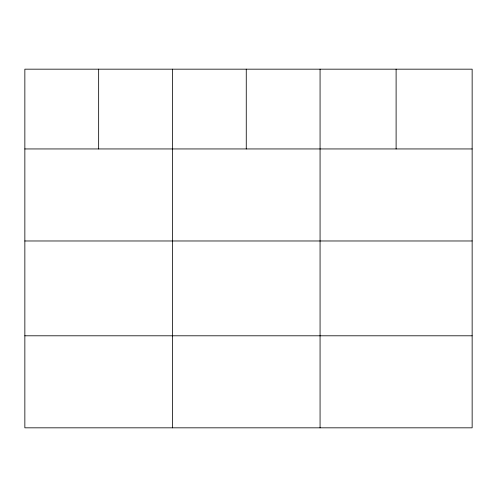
<?xml version="1.0" encoding="UTF-8"?>
<svg xmlns="http://www.w3.org/2000/svg" width="497" height="497" viewBox="0 0 497 497"><rect width="100%" height="100%" fill="white"/><g stroke="black" fill="none" stroke-linecap="round" stroke-linejoin="round"><path stroke-width="0.75" d="M472.15 240.977L472.15 69.17L24.85 69.17L24.85 427.83L472.15 427.83L472.15 240.977L24.85 240.977M24.85 148.945L472.15 148.945M24.85 335.798L472.15 335.798M396.109 69.17L396.109 148.945M320.068 69.17L320.068 427.83M246.263 69.17L246.263 148.945M172.459 69.17L172.459 427.83M98.654 69.17L98.654 148.945"/></g></svg>
